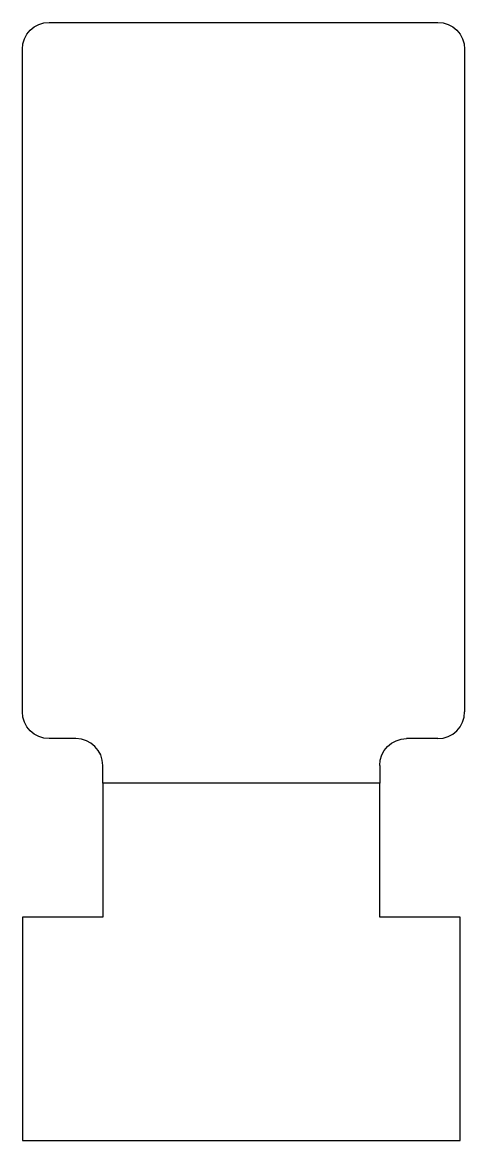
# Model space of a CAD drawing. Header units: metres. Extents: x -0.25 to 0.25, y 0 to 1.25.
import ezdxf

# ---------------------------------------------------------------- set-up
doc = ezdxf.new("R2010")
doc.units = ezdxf.units.M

msp = doc.modelspace()

# ---------------------------------------------------------------- linework, layer by layer
for p, q in [((-0.215, 1.2517), (0.22, 1.2517)), ((-0.245, 0.48), (-0.245, 1.2217)), ((0.25, 1.2217), (0.25, 0.48)), ((-0.185, 0.45), (-0.215, 0.45)), ((0.22, 0.45), (0.185, 0.45)), ((-0.155, 0.4), (-0.155, 0.42)), ((0.155, 0.42), (0.155, 0.4)), ((0.155, 0.4), (-0.155, 0.4)), ((0.155, 0.4), (-0.155, 0.4)), ((-0.155, 0.4), (-0.155, 0.25)), ((0.155, 0.25), (0.155, 0.4)), ((-0.245, 0.25), (-0.245, 0)), ((-0.155, 0.25), (-0.245, 0.25)), ((0.245, 0.25), (0.155, 0.25)), ((0.245, 0), (0.245, 0.25)), ((-0.245, 0), (0.245, 0))]:
    msp.add_line(p, q)
at = {"extrusion": (0, 0, -1)}
for centre, start, end in [((0.215, 1.2217), 0, 90), ((-0.22, 1.2217), 90, 180), ((0.215, 0.48), 270, 0), ((-0.185, 0.42), 0, 90)]:
    msp.add_arc(centre, 0.03, start, end, dxfattribs=at)
for centre, start, end in [((0.22, 0.48), 270, 0), ((-0.185, 0.42), 0, 90)]:
    msp.add_arc(centre, 0.03, start, end)

doc.saveas('drawing.dxf')
